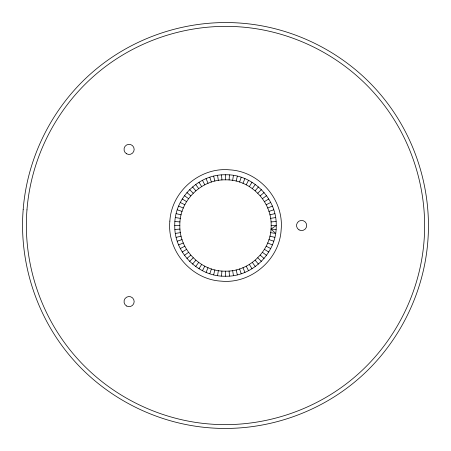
<?xml version="1.0" encoding="UTF-8"?>
<svg xmlns="http://www.w3.org/2000/svg" width="451" height="451" viewBox="0 0 451 451"><rect width="100%" height="100%" fill="white"/><g stroke="black" fill="none" stroke-linecap="round" stroke-linejoin="round"><path stroke-width="0.68" d="M174.762 225.5C174.109 198.384 198.384 174.109 225.5 174.762C252.616 174.109 276.891 198.384 276.238 225.5C276.891 252.616 252.616 276.891 225.5 276.238C198.384 276.891 174.109 252.616 174.762 225.5L179.836 225.5C179.25 201.095 201.095 179.25 225.5 179.836C249.905 179.25 271.75 201.095 271.164 225.5C271.75 249.905 249.905 271.75 225.5 271.164C201.095 271.75 179.25 249.905 179.836 225.5M221.52 276.08L221.915 271.023M229.085 179.977L229.48 174.92M217.562 275.612L218.357 270.6M232.643 180.4L233.438 175.388M213.656 274.834L214.839 269.901M236.161 181.099L237.344 176.166M209.822 273.751L211.389 268.926M239.611 182.074L241.178 177.249M206.084 272.376L208.024 267.685M242.976 183.315L244.916 178.624M202.465 270.707L204.771 266.186M246.229 184.814L248.535 180.293M198.992 268.762L201.642 264.433M249.358 186.567L252.008 182.238M195.678 266.547L198.66 262.443M252.34 188.557L255.322 184.453M192.549 264.083L195.847 260.221M255.153 190.779L258.451 186.917M189.623 261.377L193.214 257.786M257.786 193.214L261.377 189.623M186.917 258.451L190.779 255.153M260.221 195.847L264.083 192.549M184.453 255.322L188.557 252.34M262.443 198.66L266.547 195.678M270.6 232.643L275.612 233.438L271.023 229.085L276.238 225.5L271.164 225.5M182.238 252.008L186.567 249.358M264.433 201.642L268.762 198.992M180.293 248.535L184.814 246.229M266.186 204.771L270.707 202.465M178.624 244.916L183.315 242.976M267.685 208.024L272.376 206.084M177.249 241.178L182.074 239.611M268.926 211.389L273.751 209.822M176.166 237.344L181.099 236.161M269.901 214.839L274.834 213.656M175.388 233.438L180.4 232.643M270.6 218.357L275.612 217.562M174.92 229.48L179.977 229.085M271.023 221.915L276.08 221.52M174.92 221.52L179.977 221.915M271.023 229.085L276.08 229.48M175.388 217.562L180.4 218.357M176.166 213.656L181.099 214.839M269.901 236.161L274.834 237.344M177.249 209.822L182.074 211.389M268.926 239.611L273.751 241.178M178.624 206.084L183.315 208.024M267.685 242.976L272.376 244.916M180.293 202.465L184.814 204.771M266.186 246.229L270.707 248.535M182.238 198.992L186.567 201.642M264.433 249.358L268.762 252.008M184.453 195.678L188.557 198.66M262.443 252.34L266.547 255.322M186.917 192.549L190.779 195.847M260.221 255.153L264.083 258.451M189.623 189.623L193.214 193.214M257.786 257.786L261.377 261.377M192.549 186.917L195.847 190.779M255.153 260.221L258.451 264.083M195.678 184.453L198.66 188.557M252.34 262.443L255.322 266.547M198.992 182.238L201.642 186.567M249.358 264.433L252.008 268.762M202.465 180.293L204.771 184.814M246.229 266.186L248.535 270.707M206.084 178.624L208.024 183.315M242.976 267.685L244.916 272.376M209.822 177.249L211.389 182.074M239.611 268.926L241.178 273.751M213.656 176.166L214.839 181.099M236.161 269.901L237.344 274.834M217.562 175.388L218.357 180.4M232.643 270.6L233.438 275.612M221.52 174.92L221.915 179.977M229.085 271.023L229.48 276.08M225.5 174.762L225.5 179.836M225.5 271.164L225.5 276.238M23.176 209.574C18.931 262.629 36.559 316.878 71.173 357.305C105.692 397.821 156.514 423.714 209.574 427.824C262.629 432.069 316.878 414.441 357.305 379.827C397.821 345.308 423.714 294.486 427.824 241.426C432.069 188.371 414.441 134.122 379.827 93.695C345.308 53.179 294.486 27.285 241.426 23.176C188.371 18.931 134.122 36.559 93.695 71.173C53.179 105.692 27.285 156.514 23.176 209.574M26.97 209.873C22.809 261.935 40.105 315.164 74.071 354.83C107.936 394.586 157.805 419.999 209.873 424.03C261.935 428.191 315.164 410.895 354.83 376.929C394.586 343.064 419.999 293.195 424.03 241.127C428.191 189.065 410.895 135.836 376.929 96.17C343.064 56.414 293.195 31.001 241.127 26.97C189.065 22.809 135.836 40.105 96.17 74.071C56.414 107.936 31.001 157.805 26.97 209.873M169.864 221.12C166.808 250.795 191.331 279.513 221.12 281.136C250.795 284.192 279.513 259.669 281.136 229.88C284.192 200.205 259.669 171.487 229.88 169.864C200.205 166.808 171.487 191.331 169.864 221.12M126.562 153.791A5.074 5.074 0 0 0 134.172 149.394A5.074 5.074 0 0 0 126.562 145.002A5.074 5.074 0 0 0 126.562 153.791M126.562 305.998A5.074 5.074 0 0 0 134.172 301.606A5.074 5.074 0 0 0 126.562 297.209A5.074 5.074 0 0 0 126.562 305.998M299.069 229.892A5.074 5.074 0 0 0 306.68 225.5A5.074 5.074 0 0 0 299.069 221.108A5.074 5.074 0 0 0 299.069 229.892"/></g></svg>
